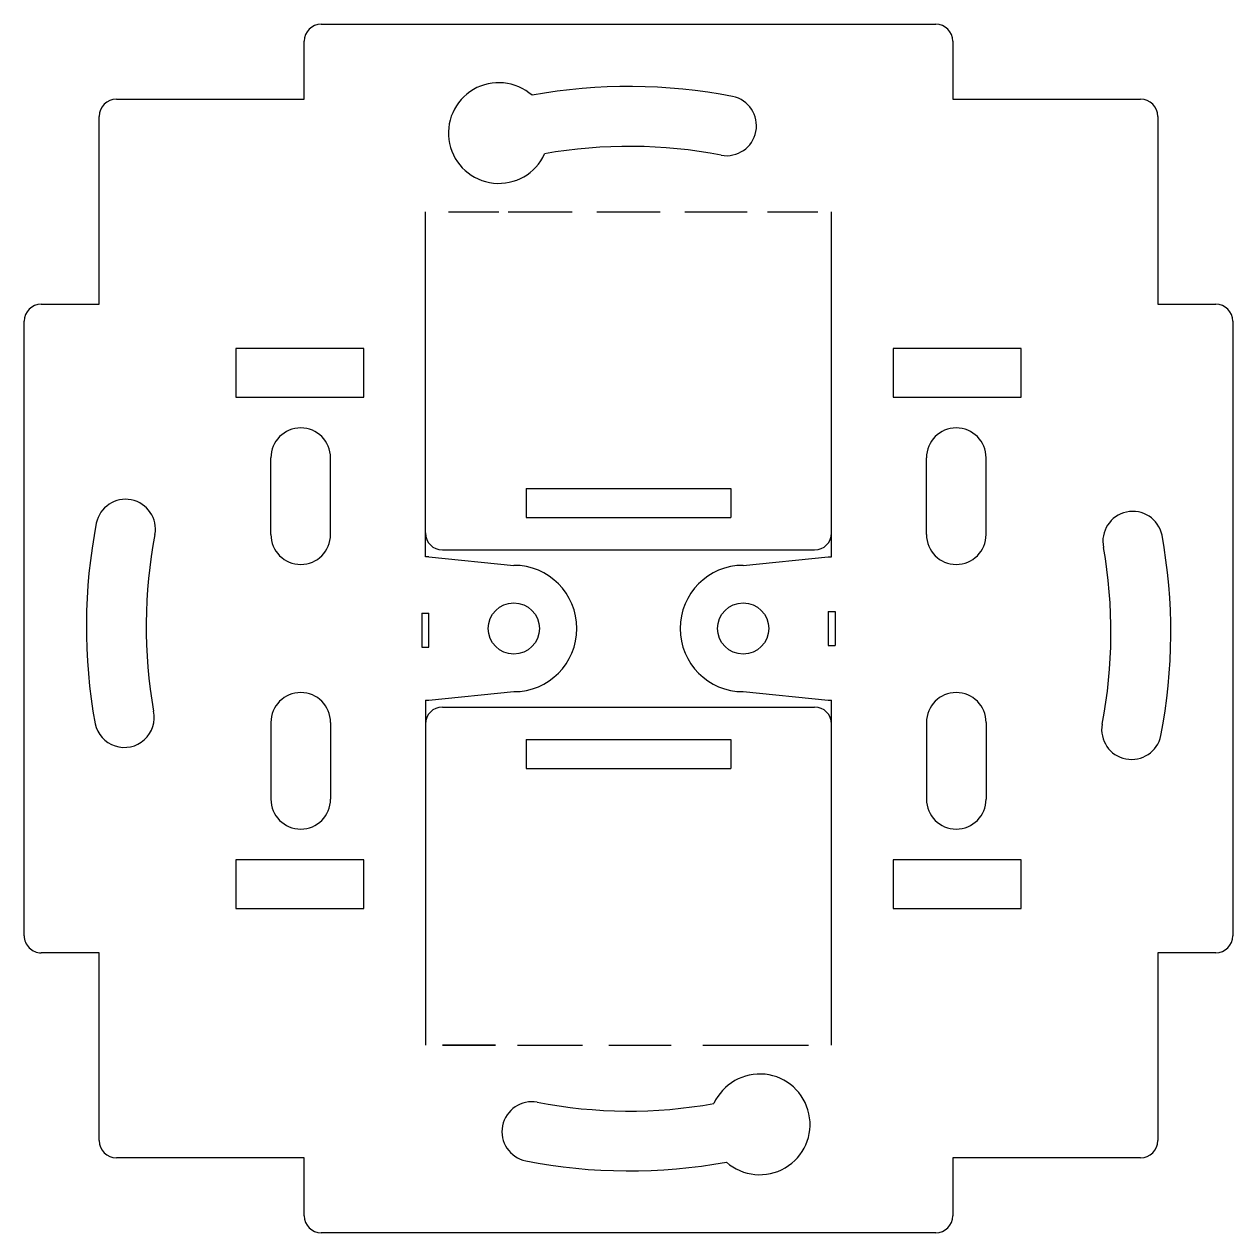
# Model space of a CAD drawing. Extents: x -5.4 to 65.4, y -5.4 to 65.4.
import ezdxf

# ---------------------------------------------------------------- set-up
doc = ezdxf.new("R2010")
doc.units = 0
doc.layers.add('20', color=7, linetype='CONTINUOUS')

msp = doc.modelspace()

# ---------------------------------------------------------------- linework, layer by layer
at = {"layer": '20'}
for p, q in [((12, 65.4), (48, 65.4)), ((11, 61), (11, 64.4)), ((49, 64.4), (49, 61)), ((0, 61), (11, 61)), ((49, 61), (60, 61)), ((-1, 49), (-1, 60)), ((61, 60), (61, 49)), ((18.1, 35.6), (18.1, 54.4)), ((19.45, 54.4), (22.4, 54.4)), ((22.95, 54.4), (26.7, 54.4)), ((28.15, 54.4), (31.85, 54.4)), ((33.3, 54.4), (36.95, 54.4)), ((38.15, 54.4), (41.1, 54.4)), ((41.9, 35.6), (41.9, 54.4)), ((-4.4, 49), (-1, 49)), ((61, 49), (64.4, 49)), ((-5.4, 12), (-5.4, 48)), ((65.4, 48), (65.4, 12)), ((14.5, 46.4), (7, 46.4)), ((7, 46.4), (7, 43.56)), ((14.5, 43.56), (14.5, 46.4)), ((53, 46.4), (45.5, 46.4)), ((45.5, 46.4), (45.5, 43.56)), ((53, 43.56), (53, 46.4)), ((7, 43.56), (14.5, 43.56)), ((45.5, 43.56), (53, 43.56)), ((9.05, 35.5), (9.05, 40)), ((12.55, 35.5), (12.55, 40)), ((47.45, 35.5), (47.45, 40)), ((50.95, 35.5), (50.95, 40)), ((24, 38.2), (36, 38.2)), ((24, 38.2), (24, 36.5)), ((36, 38.2), (36, 36.5)), ((24, 36.5), (36, 36.5)), ((18.1, 34.2), (18.1, 35.6)), ((41.9, 34.2), (41.9, 35.6)), ((18.3, 34.2), (18.1, 34.2)), ((18.3, 34.2), (23.28, 33.7)), ((19.1, 34.6), (40.9, 34.6)), ((36.72, 33.7), (41.7, 34.2)), ((41.7, 34.2), (41.9, 34.2)), ((17.9, 30.9), (18.3, 30.9)), ((17.9, 30.9), (17.9, 28.9)), ((18.3, 28.9), (18.3, 30.9)), ((41.7, 31), (41.7, 29)), ((41.7, 31), (42.1, 31)), ((42.1, 31), (42.1, 29)), ((17.9, 28.9), (18.3, 28.9)), ((41.7, 29), (42.1, 29)), ((18.3, 25.8), (23.28, 26.3)), ((36.72, 26.3), (41.7, 25.8)), ((18.1, 25.8), (18.1, 24.4)), ((18.1, 25.8), (18.3, 25.8)), ((41.7, 25.8), (41.9, 25.8)), ((41.9, 25.4), (41.9, 25.8)), ((19.1, 25.4), (40.9, 25.4)), ((41.9, 24.4), (41.9, 25.4)), ((9.05, 24.5), (9.05, 20)), ((12.55, 24.5), (12.55, 20)), ((18.1, 24.4), (18.1, 5.6)), ((41.9, 5.6), (41.9, 24.4)), ((47.45, 24.5), (47.45, 20)), ((50.95, 24.5), (50.95, 20)), ((24, 23.5), (36, 23.5)), ((24, 23.5), (24, 21.8)), ((36, 23.5), (36, 21.8)), ((24, 21.8), (36, 21.8)), ((14.5, 16.44), (7, 16.44)), ((7, 16.44), (7, 13.6)), ((14.5, 13.6), (14.5, 16.44)), ((53, 16.44), (45.5, 16.44)), ((45.5, 16.44), (45.5, 13.6)), ((53, 13.6), (53, 16.44)), ((7, 13.6), (14.5, 13.6)), ((45.5, 13.6), (53, 13.6)), ((-1, 11), (-4.4, 11)), ((-1, 0), (-1, 11)), ((64.4, 11), (61, 11)), ((61, 11), (61, 0)), ((19.1, 5.6), (22.2, 5.6)), ((22.2, 5.6), (19.1, 5.6)), ((23.5, 5.6), (27.3, 5.6)), ((28.85, 5.6), (32.5, 5.6)), ((34.35, 5.6), (40.55, 5.6)), ((11, -1), (0, -1)), ((11, -4.4), (11, -1)), ((60, -1), (49, -1)), ((49, -1), (49, -4.4)), ((48, -5.4), (12, -5.4))]:
    msp.add_line(p, q, dxfattribs=at)
for centre in [(23.28, 30), (36.72, 30)]:
    msp.add_circle(centre, 1.5, dxfattribs=at)
for centre, radius, start, end in [((12, 64.4), 1, 90, 180), ((48, 64.4), 1, 0, 90), ((22.4018, 59.0241), 2.95, 48.5731, 335.6356), ((30.0342, 29.9639), 31.7838, 78.9964, 100.2954), ((0, 60), 1, 90, 180), ((35.7447, 59.4486), 1.7514, 259.6384, 78.2685), ((60, 60), 1, 0, 90), ((30.0412, 30.0138), 28.231, 78.9963, 100.1027), ((-4.4, 48), 1, 90, 180), ((64.4, 48), 1, 0, 90), ((10.8, 40), 1.75, 0, 180), ((49.2, 40), 1.75, 0, 180), ((0.5395, 35.8157), 1.7513, 349.6185, 168.2512), ((59.5406, 35.1037), 1.7535, 12.1053, 192.1046), ((30.0244, 30.1057), 31.7838, 168.9964, 190.2954), ((29.9745, 30.1127), 28.231, 168.9963, 190.1027), ((10.8, 35.5), 1.75, 180, 0), ((19.1, 35.6), 1, 180, 270), ((40.9, 35.6), 1, 270, 0), ((49.2, 35.5), 1.75, 180, 0), ((29.983, 29.7909), 31.7837, 348.9964, 10.2954), ((30.0328, 29.7839), 28.231, 348.9963, 10.1027), ((23.28, 30), 3.7, 270, 90), ((36.72, 30), 3.7, 90, 270), ((10.8, 24.5), 1.75, 0, 180), ((49.2, 24.5), 1.75, 0, 180), ((0.4678, 24.7879), 1.7534, 191.938, 12.2719), ((19.1, 24.4), 1, 90, 180), ((40.9, 24.4), 1, 0, 90), ((59.4676, 24.0804), 1.7514, 169.6384, 348.2685), ((10.8, 20), 1.75, 180, 0), ((49.2, 20), 1.75, 180, 0), ((-4.4002, 11.9998), 0.9998, 179.9885, 270.0115), ((64.4, 12), 1, 270, 0), ((37.6862, 0.9525), 2.95, 228.5731, 155.6356), ((24.3422, 0.5273), 1.7522, 79.6071, 258.2437), ((30.0468, 29.9628), 28.231, 258.9963, 280.1027), ((0, 0), 1, 180, 270), ((60, 0), 1, 270, 0), ((30.0493, 30.0173), 31.7892, 259.0029, 280.3019), ((12, -4.4), 1, 180, 270), ((48, -4.4), 1, 270, 0)]:
    msp.add_arc(centre, radius, start, end, dxfattribs=at)

doc.saveas('drawing.dxf')
